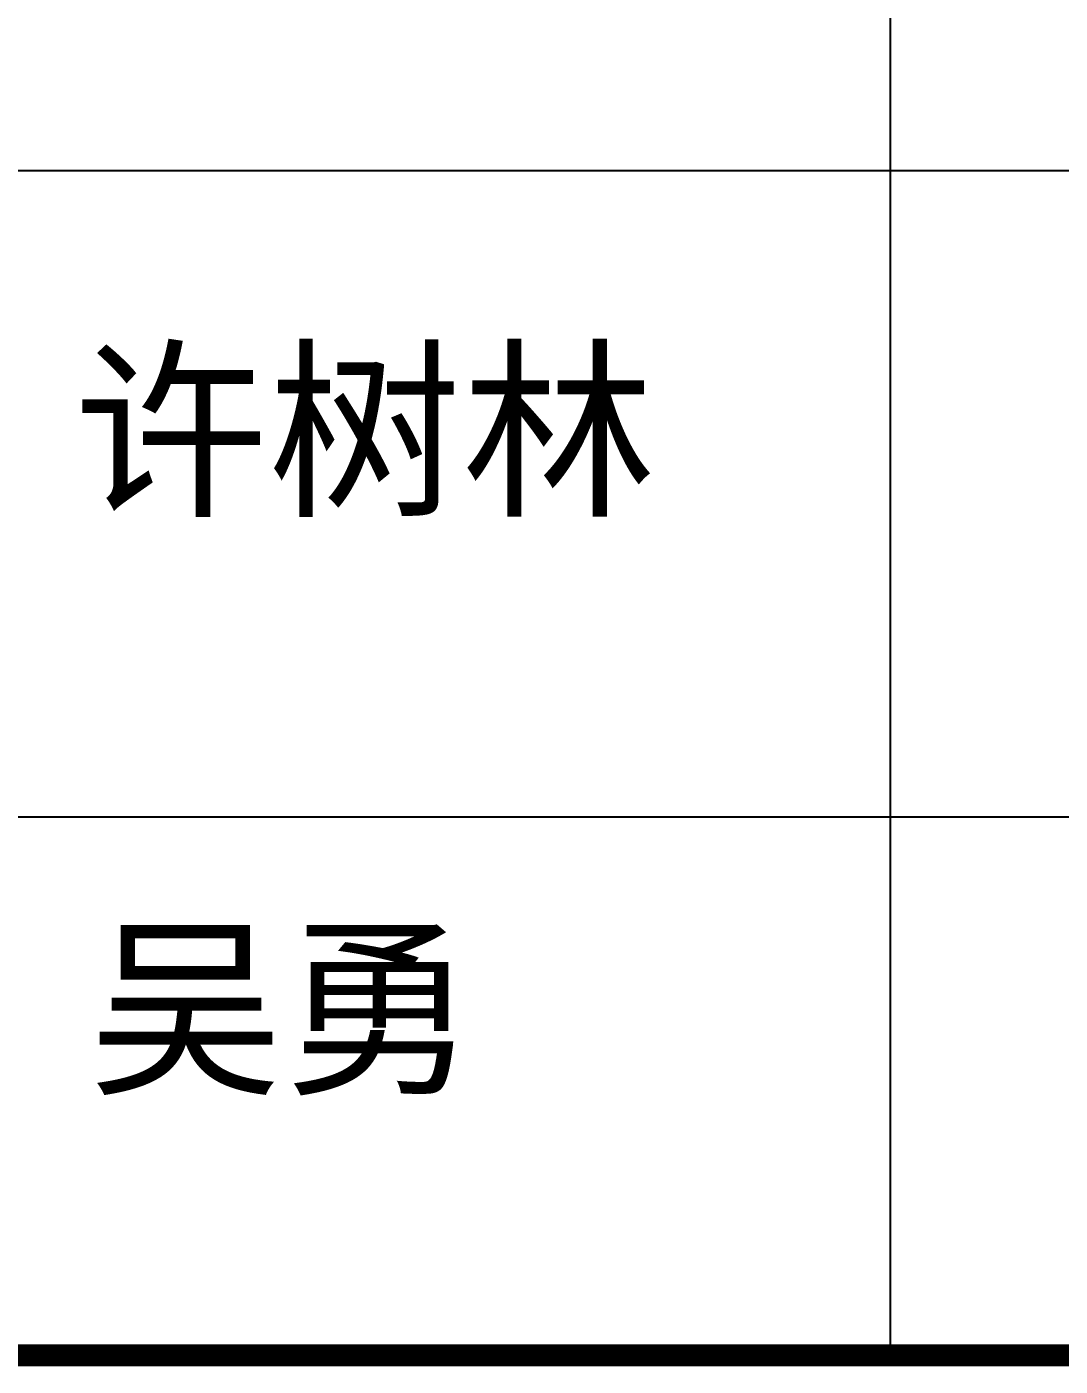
# Model space of a CAD drawing. Extents: x 4150464 to 4450492, y 483482 to 853422.
# Drawn here: x 4303142 to 4305052, y 836877 to 839355 of the extents above; entities that cross this region are included whole.
import ezdxf

# ---------------------------------------------------------------- set-up
doc = ezdxf.new("R2010")
doc.units = 0
doc.header["$LTSCALE"] = 1000
doc.header["$MEASUREMENT"] = 0
doc.layers.add('0-签名', color=2, linetype='Continuous')
doc.layers.add('图框', color=7, linetype='Continuous')
doc.styles.add('STYLE-黑体', font='simhei.ttf')

msp = doc.modelspace()

# ---------------------------------------------------------------- linework, layer by layer
at = {"layer": '图框', "color": 0}
for p, q in [((4300987.746026267, 839088.8402678168), (4306665.90219261, 839088.8402678168)), ((4300987.746026267, 837893.6402678171), (4306665.90219261, 837893.6402678171))]:
    msp.add_line(p, q, dxfattribs=at)
msp.add_lwpolyline([(4304738.275530745, 836897.6402678171), (4304738.275530745, 843670.4402678171)], dxfattribs=at)
at = {"layer": '图框', "color": 4}
msp.add_lwpolyline([(4304738.275530745, 836897.6402678171), (4304738.275530745, 842674.4402678171)], dxfattribs=at)
at = {"layer": '图框', "color": 0, "const_width": 40.338}
msp.add_lwpolyline([(4300987.746026267, 836897.6402678171), (4306665.90219261, 836897.6402678171)], dxfattribs=at)

# ---------------------------------------------------------------- texts
at = {"layer": '0-签名', "color": 4, "style": 'STYLE-黑体'}
msp.add_text('吴勇', height=262.9439737111416, dxfattribs=at).set_placement((4303256.546578964, 837407.8767421006))
at = {"layer": '图框', "color": 4, "style": 'STYLE-黑体'}
msp.add_text('许树林', height=262.943999996176, dxfattribs=at).set_placement((4303228.562122994, 838476.5012940429))

doc.saveas('drawing.dxf')
